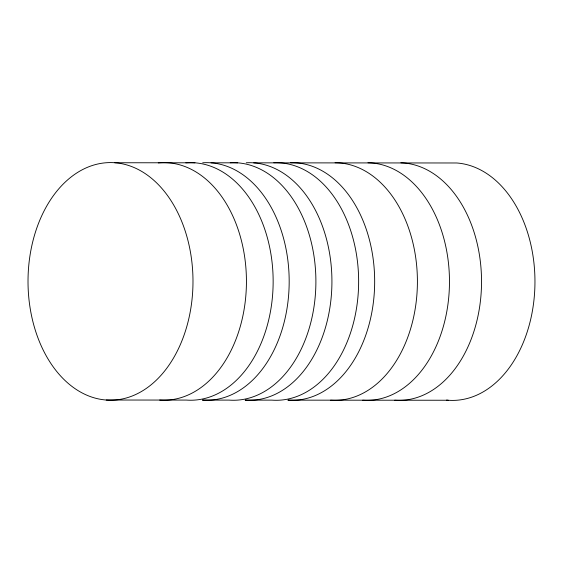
<?xml version="1.0" encoding="UTF-8"?>
<svg xmlns="http://www.w3.org/2000/svg" width="563" height="563" viewBox="0 0 563 563"><rect width="100%" height="100%" fill="white"/><g stroke="black" fill="none" stroke-linecap="round" stroke-linejoin="round"><path stroke-width="0.84" d="M114.817 162.749A118.793 82.48 -90 0 1 179.71 346.013A118.793 82.48 -90 0 1 37.038 335.4A118.793 82.48 -90 0 1 114.817 162.749L194.96 162.806M210.991 162.813L237.706 162.834M253.737 162.841L456.776 162.981A118.793 82.48 -90 0 1 534.801 288.932A118.793 82.48 -90 0 1 446.529 400.103M106.224 400.019L186.374 400.075A118.793 82.48 -90 0 0 273.146 280.986A118.793 82.48 -90 0 0 185.825 162.855M448.183 400.251L287.89 400.145A118.793 82.48 -90 0 0 374.655 283.449A118.793 82.48 -90 0 0 290.67 162.735M335.076 162.742A118.793 82.48 -90 0 1 417.38 284.674A118.793 82.48 -90 0 1 330.636 400.173M367.97 162.77A118.793 82.48 -90 0 1 449.429 285.293A118.793 82.48 -90 0 1 362.699 400.194M273.808 162.756A118.793 82.48 -90 0 1 358.631 282.837A118.793 82.48 -90 0 1 271.866 400.131L245.144 400.117A118.793 82.48 -90 0 0 331.924 282.225A118.793 82.48 -90 0 0 246.263 162.777M230.232 162.763A118.793 82.48 -90 0 1 315.892 282.211A118.793 82.48 -90 0 1 229.12 400.103L202.399 400.089A118.793 82.48 -90 0 0 289.178 281.599A118.793 82.48 -90 0 0 202.687 162.798M158.287 162.911A118.793 82.48 -90 0 1 246.432 280.374A118.793 82.48 -90 0 1 159.66 400.054M400.856 162.813A118.793 82.48 -90 0 1 481.478 285.913A118.793 82.48 -90 0 1 394.754 400.216"/></g></svg>
